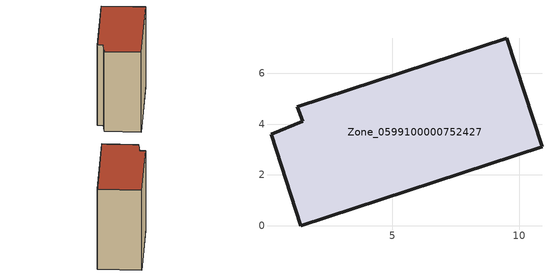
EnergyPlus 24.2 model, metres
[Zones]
Zone_0599100000752427
 floor ground (C_G): 1.47,4.11 1.26,4.68 9.49,7.37 10.89,3.1 1.39,0 0.22,3.59 z3.81
 wall outside (C_F): 1.39,0 10.89,3.1 9.49,7.37 1.26,4.68 1.47,4.11 0.22,3.59 1.39,0 z3.81:12.88
 roof outside (C_R): 1.47,4.11 0.22,3.59 1.39,0 10.89,3.1 9.49,7.37 1.26,4.68 z12.88
[BUILDING]
Pand.0599100000752427: North Axis=0; Terrain=City; Loads Convergence Tolerance Value=0.04; Temperature Convergence Tolerance Value=0.4; Solar Distribution=FullExterior; Maximum Number of Warmup Days=25; Minimum Number of Warmup Days=1
[Site:Location]
Rotterdam.The.Hague.AP_ZH_NLD Design_Conditions: Latitude=51.96; Longitude=4.45; Time Zone=1; Elevation=-4.5
[SITE:GROUNDTEMPERATURE:BUILDINGSURFACE]
18, 18, 18, 18, 18, 18, 18, 18, 18, 18, 18, 18
[MATERIAL] Thermal Absorptance=0.9; Solar Absorptance=0.7; Visible Absorptance=0.7
Name | Roughness | Thickness | Conductivity | Density | Specific Heat
G.TI.2006-2014 | MediumSmooth | 0.15 | 0.06 | 540 | 1210
F.TI.2006-2014 | Rough | 0.3 | 0.12 | 1920 | 840
R.TI.2006-2014 | MediumRough | 0.2 | 0.08 | 1500 | 1000
[CONSTRUCTION]
C_G: G.TI.2006-2014
C_F: F.TI.2006-2014
C_R: R.TI.2006-2014
[ZONE]
Zone_0599100000752427: Type=1; Multiplier=1; Ceiling Height=Autocalculate; Volume=Autocalculate; Floor Area=autocalculate; Part of Total Floor Area=Yes
[ZONEINFILTRATION:DESIGNFLOWRATE]
Infil_Zone_0599100000752427: Zone or ZoneList or Space or SpaceList=Zone_0599100000752427; Schedule=AlwaysOn; Design Flow Rate Calculation Method=Flow/Area; Flow Rate per Floor Area=0.0015; Constant Term Coefficient=1; Temperature Term Coefficient=0; Velocity Term Coefficient=0; Velocity Squared Term Coefficient=0
[HVACTEMPLATE:ZONE:IDEALLOADSAIRSYSTEM]
Zone_0599100000752427: Maximum Heating Supply Air Temperature=50; Minimum Cooling Supply Air Temperature=13; Maximum Heating Supply Air Humidity Ratio=0.0156; Minimum Cooling Supply Air Humidity Ratio=0.0077; Heating Limit=NoLimit; Cooling Limit=NoLimit; Dehumidification Control Type=ConstantSensibleHeatRatio; Cooling Sensible Heat Ratio=0.7; Dehumidification Setpoint=60; Humidification Control Type=None; Humidification Setpoint=30; Outdoor Air Method=None; Outdoor Air Flow Rate per Person=0.00944; Outdoor Air Flow Rate per Zone Floor Area=0; Outdoor Air Flow Rate per Zone=0; Demand Controlled Ventilation Type=None; Outdoor Air Economizer Type=NoEconomizer; Heat Recovery Type=None; Sensible Heat Recovery Effectiveness=0.7; Latent Heat Recovery Effectiveness=0.65
[ZONECONTROL:THERMOSTAT]
ThermostatControl_Zone_0599100000752427: Zone or ZoneList=Zone_0599100000752427; Control Type Schedule=DualSetpointControlType; Control 1=Thermostat_Zone_0599100000752427; Temperature Difference Between Cutout And Setpoint=0
[THERMOSTATSETPOINT:DUALSETPOINT]
Thermostat_Zone_0599100000752427: Heating Setpoint Temperature Schedule=HeatingSetpoint_Zone_0599100000752427; Cooling Setpoint Temperature Schedule=CoolingSetpoint_Zone_0599100000752427
[SCHEDULE:COMPACT]
HeatingSetpoint_Zone_0599100000752427: Through: 12/31, For: AllDays, Until: 24:00, 21
CoolingSetpoint_Zone_0599100000752427: Through: 12/31, For: AllDays, Until: 24:00, 24
DualSetpointControlType: Through: 12/31, For: AllDays, Until: 24:00, 4
AlwaysOn: Through: 12/31, For: AllDays, Until: 24:00, 1
